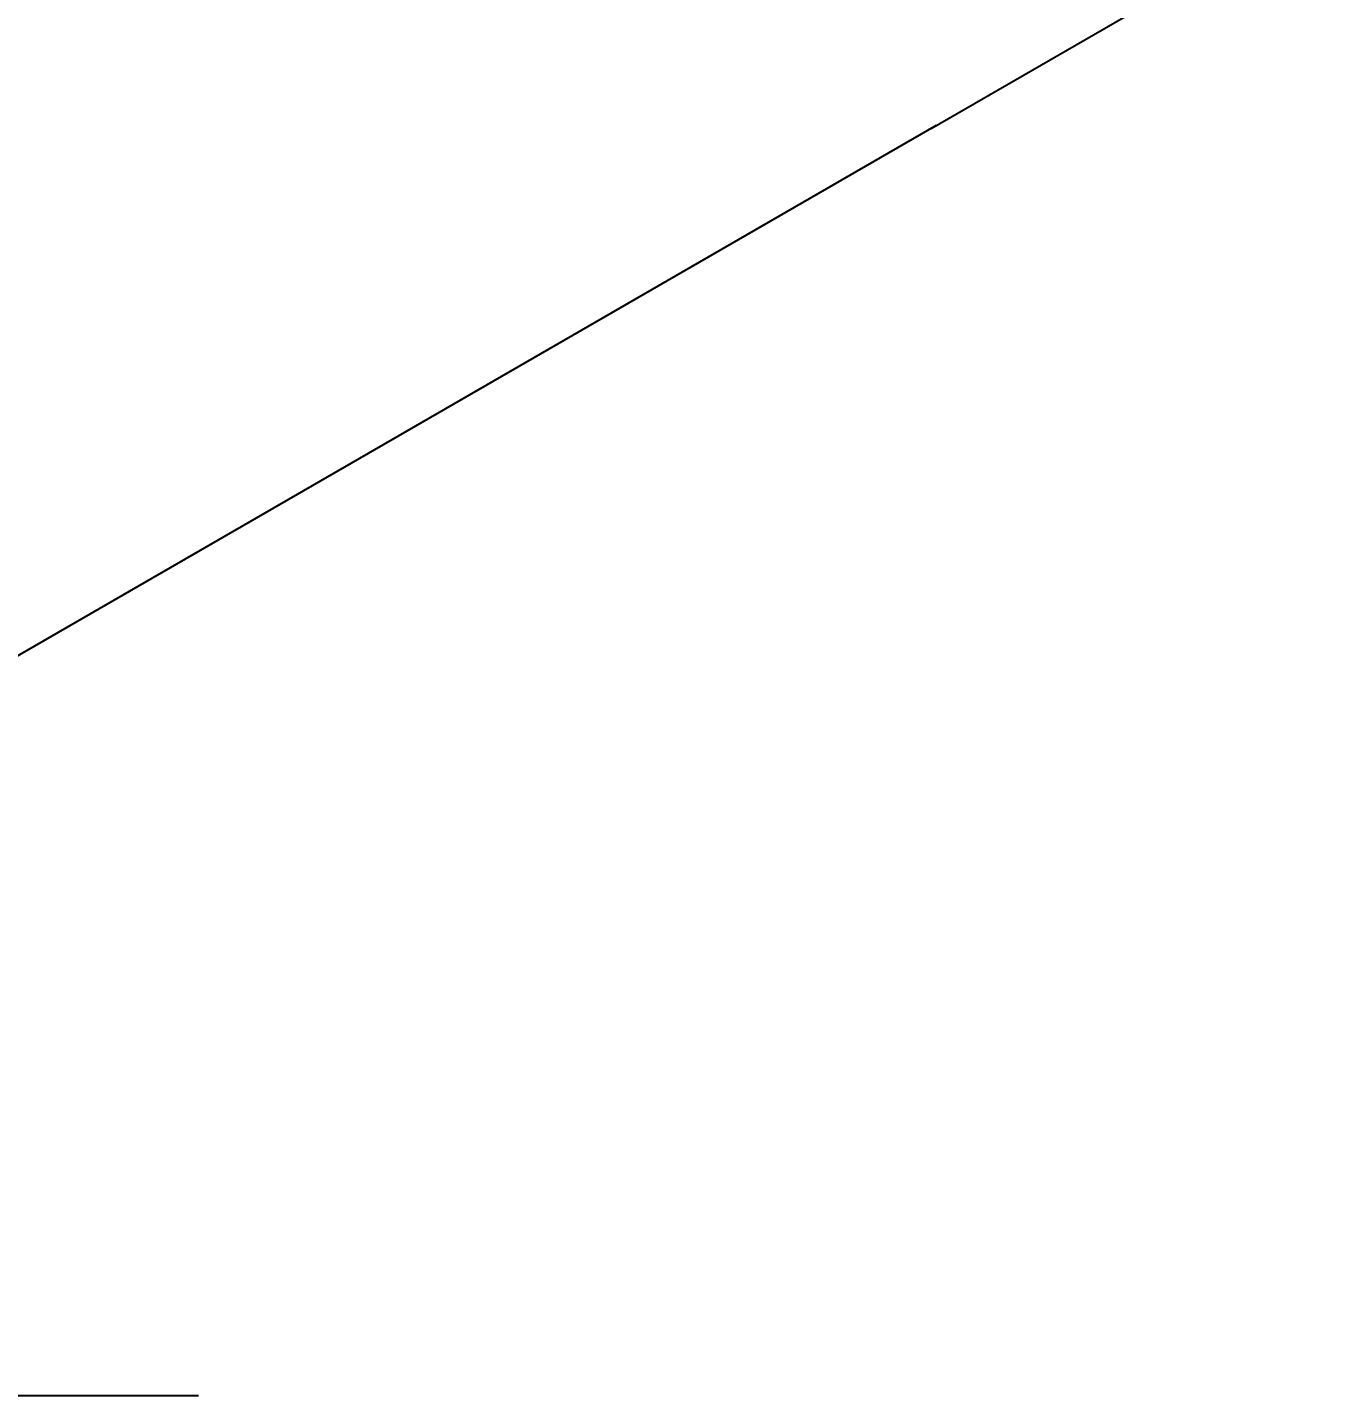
# Model space of a CAD drawing. Extents: x 0 to 4205, y 0 to 2970.
# Drawn here: x 1174.2 to 1275.8, y 946.2 to 1053.9 of the extents above; entities that cross this region are included whole.
import ezdxf

# ---------------------------------------------------------------- set-up
doc = ezdxf.new("R2010")
doc.units = 0
doc.header["$LTSCALE"] = 231.275
doc.header["$PDMODE"] = 3
doc.header["$PDSIZE"] = 0.3125
doc.linetypes.add('CENTER', pattern=[0.6, 0.375, -0.075, 0.075, -0.075])
doc.layers.get('0').update_dxf_attribs({"linetype": 'CONTINUOUS'})
doc.layers.get('Defpoints').update_dxf_attribs({"linetype": 'CONTINUOUS'})
for name, color, linetype in [('5_ALL_CURVE', 7, 'CONTINUOUS'), ('95_ALL_DIM', 7, 'CONTINUOUS'), ('DEFAULT_1', 7, 'CENTER')]:
    doc.layers.add(name, color=color, linetype=linetype)
doc.styles.get("Standard").update_dxf_attribs({"font": 'txt', "width": 0.8})
doc.dimstyles.new('DIMSTYLE_2', dxfattribs={"dimtxt": 20, "dimasz": 7.5, "dimexe": 0.18, "dimexo": 0.0625, "dimgap": 0.09, "dimtad": 1, "dimdec": 3, "dimdsep": 46, "dimtxsty": 'Standard', "dimblk": 'OPEN', "dimblk1": 'OPEN', "dimblk2": 'OPEN', "dimcen": 0.09, "dimadec": 0, "dimazin": 0, "dimtp": 0.5, "dimtm": 0.5, "dimtfac": 1, "dimtdec": 3, "dimtofl": 0, "dimtmove": 0, "dimatfit": 3, "dimldrblk": 'OPEN', "dimfxl": 1, "dimtolj": 1, "dimarcsym": 0})

# ---------------------------------------------------------------- blocks, each defined once
blk = doc.blocks.new('_OPEN')
at = {"color": 0, "linetype": 'ByBlock'}
for p, q in [((0, 0), (-1, 0.233)), ((-1, -0.233), (0, 0)), ((-1, 0), (0, 0))]:
    blk.add_line(p, q, dxfattribs=at)
blk = doc.blocks.new('*D29')
at = {"layer": '95_ALL_DIM', "color": 0, "lineweight": -2, "transparency": 16777216}
for p, q in [((1072.6, 1145.68), (1072.6, 1180.8)), ((1245.38, 1045.92), (1275.79, 1063.48))]:
    blk.add_line(p, q, dxfattribs=at)
blk.add_arc((1072.6, 946.17), 234.45, 31.833, 88.167, dxfattribs=at)
at = {"layer": 'Defpoints', "color": 0, "transparency": 16777216}
for p in [(1152.79, 1166.48), (1072.6, 1145.62), (1072.6, 1108.53), (1245.33, 1045.89), (1074.18, 947.08)]:
    blk.add_point(p, dxfattribs=at)
at = {"layer": '95_ALL_DIM', "color": 0, "lineweight": -2, "transparency": 16777216, "xscale": 7.5, "yscale": 7.5, "zscale": 7.5}
for p, rotation in [((1072.6, 1180.62), 179.0835155043342), ((1275.64, 1063.39), 300.9164844956437)]:
    blk.add_blockref('_OPEN', p, dxfattribs=dict(at, rotation=rotation))
at = {"layer": '95_ALL_DIM', "color": 0, "transparency": 16777216, "insert": (1197.14, 1156.62), "char_height": 20, "attachment_point": 5, "rotation": 329.3845}
blk.add_mtext('\\A1;J6:+360%%d', dxfattribs=at)

msp = doc.modelspace()

# ---------------------------------------------------------------- linework, layer by layer
at = {"layer": '5_ALL_CURVE'}
msp.add_line((1157.4699, 995.1674), (1245.8045, 1046.1674), dxfattribs=at)
at = {"layer": 'DEFAULT_1'}
msp.add_line((962.2024, 946.1674), (1188.7263, 946.1674), dxfattribs=at)

# ---------------------------------------------------------------- dimensions: what is measured, and where the dimension line sits
at = {"layer": '95_ALL_DIM'}
dim = msp.add_angular_dim_2l(base=(1152.7855, 1166.4769), line1=((1074.1802, 947.0801), (1245.3268, 1045.8916)), line2=((1072.5995, 1145.6158), (1072.5995, 1108.5278)), text='J6:+360%%d', dimstyle='DIMSTYLE_2', dxfattribs=at)
dim.commit()
dim.dimension.update_dxf_attribs({"geometry": '*D29', "text_midpoint": (1191.9981, 1147.9346), "dimtype": 162})

doc.saveas('drawing.dxf')
